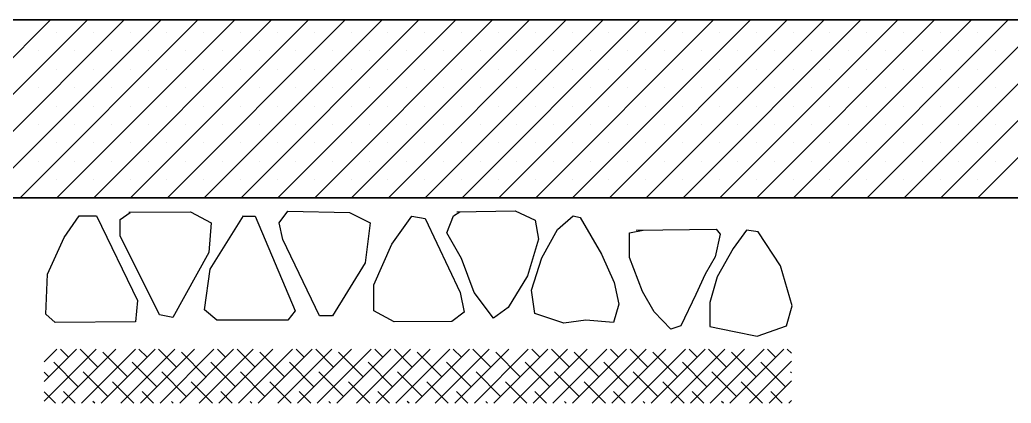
# Model space of a CAD drawing. Header units: inches. Extents: x -7543 to -822, y 102837 to 190349.
# Drawn here: x -828.19865 to -828.16296, y 102836.6941 to 102836.70788 of the extents above; entities that cross this region are included whole.
import ezdxf

# ---------------------------------------------------------------- set-up
doc = ezdxf.new("R2010")
doc.units = ezdxf.units.IN
doc.header["$MEASUREMENT"] = 0
doc.layers.add('DUVAR', color=7, linetype='Continuous', lineweight=35, true_color=0xfc4642)
doc.layers.add('TARAMA', color=8, linetype='Continuous', lineweight=25)

msp = doc.modelspace()

# ---------------------------------------------------------------- linework, layer by layer
at = {"layer": 'DUVAR'}
for p, q in [((-828.129018, 102836.707885), (-828.305018, 102836.707885)), ((-828.134518, 102836.701485), (-828.245018, 102836.701485))]:
    msp.add_line(p, q, dxfattribs=at)
at = {"layer": 'TARAMA'}
for p, q in [((-828.203941, 102836.701485), (-828.197541, 102836.707885)), ((-828.202615, 102836.701485), (-828.196215, 102836.707885)), ((-828.201289, 102836.701485), (-828.194889, 102836.707885)), ((-828.199964, 102836.701485), (-828.193564, 102836.707885)), ((-828.198638, 102836.701485), (-828.192238, 102836.707885)), ((-828.197312, 102836.701485), (-828.190912, 102836.707885)), ((-828.195986, 102836.701485), (-828.189586, 102836.707885)), ((-828.19466, 102836.701485), (-828.18826, 102836.707885)), ((-828.193335, 102836.701485), (-828.186935, 102836.707885)), ((-828.192009, 102836.701485), (-828.185609, 102836.707885)), ((-828.190683, 102836.701485), (-828.184283, 102836.707885)), ((-828.189357, 102836.701485), (-828.182957, 102836.707885)), ((-828.188031, 102836.701485), (-828.181631, 102836.707885)), ((-828.186705, 102836.701485), (-828.180305, 102836.707885)), ((-828.18538, 102836.701485), (-828.17898, 102836.707885)), ((-828.184054, 102836.701485), (-828.177654, 102836.707885)), ((-828.182728, 102836.701485), (-828.176328, 102836.707885)), ((-828.181402, 102836.701485), (-828.175002, 102836.707885)), ((-828.180076, 102836.701485), (-828.173676, 102836.707885)), ((-828.17875, 102836.701485), (-828.17235, 102836.707885)), ((-828.177425, 102836.701485), (-828.171025, 102836.707885)), ((-828.176099, 102836.701485), (-828.169699, 102836.707885)), ((-828.174773, 102836.701485), (-828.168373, 102836.707885)), ((-828.173447, 102836.701485), (-828.167047, 102836.707885)), ((-828.172121, 102836.701485), (-828.165721, 102836.707885)), ((-828.170795, 102836.701485), (-828.164395, 102836.707885)), ((-828.16947, 102836.701485), (-828.16307, 102836.707885)), ((-828.168144, 102836.701485), (-828.161744, 102836.707885)), ((-828.166818, 102836.701485), (-828.160418, 102836.707885)), ((-828.165492, 102836.701485), (-828.159092, 102836.707885)), ((-828.164166, 102836.701485), (-828.157766, 102836.707885)), ((-828.197328, 102836.707435), (-828.197328, 102836.707435)), ((-828.196003, 102836.707435), (-828.196003, 102836.707435)), ((-828.194677, 102836.707435), (-828.194677, 102836.707435)), ((-828.193351, 102836.707435), (-828.193351, 102836.707435)), ((-828.192025, 102836.707435), (-828.192025, 102836.707435)), ((-828.190699, 102836.707435), (-828.190699, 102836.707435)), ((-828.189373, 102836.707435), (-828.189373, 102836.707435)), ((-828.188048, 102836.707435), (-828.188048, 102836.707435)), ((-828.186722, 102836.707435), (-828.186722, 102836.707435)), ((-828.185396, 102836.707435), (-828.185396, 102836.707435)), ((-828.18407, 102836.707435), (-828.18407, 102836.707435)), ((-828.182744, 102836.707435), (-828.182744, 102836.707435)), ((-828.181418, 102836.707435), (-828.181418, 102836.707435)), ((-828.180093, 102836.707435), (-828.180093, 102836.707435)), ((-828.178767, 102836.707435), (-828.178767, 102836.707435)), ((-828.177441, 102836.707435), (-828.177441, 102836.707435)), ((-828.176115, 102836.707435), (-828.176115, 102836.707435)), ((-828.174789, 102836.707435), (-828.174789, 102836.707435)), ((-828.173463, 102836.707435), (-828.173463, 102836.707435)), ((-828.172138, 102836.707435), (-828.172138, 102836.707435)), ((-828.170812, 102836.707435), (-828.170812, 102836.707435)), ((-828.169486, 102836.707435), (-828.169486, 102836.707435)), ((-828.16816, 102836.707435), (-828.16816, 102836.707435)), ((-828.166834, 102836.707435), (-828.166834, 102836.707435)), ((-828.165509, 102836.707435), (-828.165509, 102836.707435)), ((-828.164183, 102836.707435), (-828.164183, 102836.707435)), ((-828.197991, 102836.706772), (-828.197991, 102836.706772)), ((-828.196665, 102836.706772), (-828.196665, 102836.706772)), ((-828.19534, 102836.706772), (-828.19534, 102836.706772)), ((-828.194014, 102836.706772), (-828.194014, 102836.706772)), ((-828.192688, 102836.706772), (-828.192688, 102836.706772)), ((-828.191362, 102836.706772), (-828.191362, 102836.706772)), ((-828.190036, 102836.706772), (-828.190036, 102836.706772)), ((-828.18871, 102836.706772), (-828.18871, 102836.706772)), ((-828.187385, 102836.706772), (-828.187385, 102836.706772)), ((-828.186059, 102836.706772), (-828.186059, 102836.706772)), ((-828.184733, 102836.706772), (-828.184733, 102836.706772)), ((-828.183407, 102836.706772), (-828.183407, 102836.706772)), ((-828.182081, 102836.706772), (-828.182081, 102836.706772)), ((-828.180756, 102836.706772), (-828.180756, 102836.706772)), ((-828.17943, 102836.706772), (-828.17943, 102836.706772)), ((-828.178104, 102836.706772), (-828.178104, 102836.706772)), ((-828.176778, 102836.706772), (-828.176778, 102836.706772)), ((-828.175452, 102836.706772), (-828.175452, 102836.706772)), ((-828.174126, 102836.706772), (-828.174126, 102836.706772)), ((-828.172801, 102836.706772), (-828.172801, 102836.706772)), ((-828.171475, 102836.706772), (-828.171475, 102836.706772)), ((-828.170149, 102836.706772), (-828.170149, 102836.706772)), ((-828.168823, 102836.706772), (-828.168823, 102836.706772)), ((-828.167497, 102836.706772), (-828.167497, 102836.706772)), ((-828.166171, 102836.706772), (-828.166171, 102836.706772)), ((-828.164846, 102836.706772), (-828.164846, 102836.706772)), ((-828.16352, 102836.706772), (-828.16352, 102836.706772)), ((-828.197328, 102836.706109), (-828.197328, 102836.706109)), ((-828.196003, 102836.706109), (-828.196003, 102836.706109)), ((-828.194677, 102836.706109), (-828.194677, 102836.706109)), ((-828.193351, 102836.706109), (-828.193351, 102836.706109)), ((-828.192025, 102836.706109), (-828.192025, 102836.706109)), ((-828.190699, 102836.706109), (-828.190699, 102836.706109)), ((-828.189373, 102836.706109), (-828.189373, 102836.706109)), ((-828.188048, 102836.706109), (-828.188048, 102836.706109)), ((-828.186722, 102836.706109), (-828.186722, 102836.706109)), ((-828.185396, 102836.706109), (-828.185396, 102836.706109)), ((-828.18407, 102836.706109), (-828.18407, 102836.706109)), ((-828.182744, 102836.706109), (-828.182744, 102836.706109)), ((-828.181418, 102836.706109), (-828.181418, 102836.706109)), ((-828.180093, 102836.706109), (-828.180093, 102836.706109)), ((-828.178767, 102836.706109), (-828.178767, 102836.706109)), ((-828.177441, 102836.706109), (-828.177441, 102836.706109)), ((-828.176115, 102836.706109), (-828.176115, 102836.706109)), ((-828.174789, 102836.706109), (-828.174789, 102836.706109)), ((-828.173463, 102836.706109), (-828.173463, 102836.706109)), ((-828.172138, 102836.706109), (-828.172138, 102836.706109)), ((-828.170812, 102836.706109), (-828.170812, 102836.706109)), ((-828.169486, 102836.706109), (-828.169486, 102836.706109)), ((-828.16816, 102836.706109), (-828.16816, 102836.706109)), ((-828.166834, 102836.706109), (-828.166834, 102836.706109)), ((-828.165509, 102836.706109), (-828.165509, 102836.706109)), ((-828.164183, 102836.706109), (-828.164183, 102836.706109)), ((-828.197991, 102836.705446), (-828.197991, 102836.705446)), ((-828.196665, 102836.705446), (-828.196665, 102836.705446)), ((-828.19534, 102836.705446), (-828.19534, 102836.705446)), ((-828.194014, 102836.705446), (-828.194014, 102836.705446)), ((-828.192688, 102836.705446), (-828.192688, 102836.705446)), ((-828.191362, 102836.705446), (-828.191362, 102836.705446)), ((-828.190036, 102836.705446), (-828.190036, 102836.705446)), ((-828.18871, 102836.705446), (-828.18871, 102836.705446)), ((-828.187385, 102836.705446), (-828.187385, 102836.705446)), ((-828.186059, 102836.705446), (-828.186059, 102836.705446)), ((-828.184733, 102836.705446), (-828.184733, 102836.705446)), ((-828.183407, 102836.705446), (-828.183407, 102836.705446)), ((-828.182081, 102836.705446), (-828.182081, 102836.705446)), ((-828.180756, 102836.705446), (-828.180756, 102836.705446)), ((-828.17943, 102836.705446), (-828.17943, 102836.705446)), ((-828.178104, 102836.705446), (-828.178104, 102836.705446)), ((-828.176778, 102836.705446), (-828.176778, 102836.705446)), ((-828.175452, 102836.705446), (-828.175452, 102836.705446)), ((-828.174126, 102836.705446), (-828.174126, 102836.705446)), ((-828.172801, 102836.705446), (-828.172801, 102836.705446)), ((-828.171475, 102836.705446), (-828.171475, 102836.705446)), ((-828.170149, 102836.705446), (-828.170149, 102836.705446)), ((-828.168823, 102836.705446), (-828.168823, 102836.705446)), ((-828.167497, 102836.705446), (-828.167497, 102836.705446)), ((-828.166171, 102836.705446), (-828.166171, 102836.705446)), ((-828.164846, 102836.705446), (-828.164846, 102836.705446)), ((-828.16352, 102836.705446), (-828.16352, 102836.705446)), ((-828.197328, 102836.704783), (-828.197328, 102836.704783)), ((-828.196003, 102836.704783), (-828.196003, 102836.704783)), ((-828.194677, 102836.704783), (-828.194677, 102836.704783)), ((-828.193351, 102836.704783), (-828.193351, 102836.704783)), ((-828.192025, 102836.704783), (-828.192025, 102836.704783)), ((-828.190699, 102836.704783), (-828.190699, 102836.704783)), ((-828.189373, 102836.704783), (-828.189373, 102836.704783)), ((-828.188048, 102836.704783), (-828.188048, 102836.704783)), ((-828.186722, 102836.704783), (-828.186722, 102836.704783)), ((-828.185396, 102836.704783), (-828.185396, 102836.704783)), ((-828.18407, 102836.704783), (-828.18407, 102836.704783)), ((-828.182744, 102836.704783), (-828.182744, 102836.704783)), ((-828.181418, 102836.704783), (-828.181418, 102836.704783)), ((-828.180093, 102836.704783), (-828.180093, 102836.704783)), ((-828.178767, 102836.704783), (-828.178767, 102836.704783)), ((-828.177441, 102836.704783), (-828.177441, 102836.704783)), ((-828.176115, 102836.704783), (-828.176115, 102836.704783)), ((-828.174789, 102836.704783), (-828.174789, 102836.704783)), ((-828.173463, 102836.704783), (-828.173463, 102836.704783)), ((-828.172138, 102836.704783), (-828.172138, 102836.704783)), ((-828.170812, 102836.704783), (-828.170812, 102836.704783)), ((-828.169486, 102836.704783), (-828.169486, 102836.704783)), ((-828.16816, 102836.704783), (-828.16816, 102836.704783)), ((-828.166834, 102836.704783), (-828.166834, 102836.704783)), ((-828.165509, 102836.704783), (-828.165509, 102836.704783)), ((-828.164183, 102836.704783), (-828.164183, 102836.704783)), ((-828.197991, 102836.70412), (-828.197991, 102836.70412)), ((-828.196665, 102836.70412), (-828.196665, 102836.70412)), ((-828.19534, 102836.70412), (-828.19534, 102836.70412)), ((-828.194014, 102836.70412), (-828.194014, 102836.70412)), ((-828.192688, 102836.70412), (-828.192688, 102836.70412)), ((-828.191362, 102836.70412), (-828.191362, 102836.70412)), ((-828.190036, 102836.70412), (-828.190036, 102836.70412)), ((-828.18871, 102836.70412), (-828.18871, 102836.70412)), ((-828.187385, 102836.70412), (-828.187385, 102836.70412)), ((-828.186059, 102836.70412), (-828.186059, 102836.70412)), ((-828.184733, 102836.70412), (-828.184733, 102836.70412)), ((-828.183407, 102836.70412), (-828.183407, 102836.70412)), ((-828.182081, 102836.70412), (-828.182081, 102836.70412)), ((-828.180756, 102836.70412), (-828.180756, 102836.70412)), ((-828.17943, 102836.70412), (-828.17943, 102836.70412)), ((-828.178104, 102836.70412), (-828.178104, 102836.70412)), ((-828.176778, 102836.70412), (-828.176778, 102836.70412)), ((-828.175452, 102836.70412), (-828.175452, 102836.70412)), ((-828.174126, 102836.70412), (-828.174126, 102836.70412)), ((-828.172801, 102836.70412), (-828.172801, 102836.70412)), ((-828.171475, 102836.70412), (-828.171475, 102836.70412)), ((-828.170149, 102836.70412), (-828.170149, 102836.70412)), ((-828.168823, 102836.70412), (-828.168823, 102836.70412)), ((-828.167497, 102836.70412), (-828.167497, 102836.70412)), ((-828.166171, 102836.70412), (-828.166171, 102836.70412)), ((-828.164846, 102836.70412), (-828.164846, 102836.70412)), ((-828.16352, 102836.70412), (-828.16352, 102836.70412)), ((-828.197328, 102836.703457), (-828.197328, 102836.703457)), ((-828.196003, 102836.703457), (-828.196003, 102836.703457)), ((-828.194677, 102836.703457), (-828.194677, 102836.703457)), ((-828.193351, 102836.703457), (-828.193351, 102836.703457)), ((-828.192025, 102836.703457), (-828.192025, 102836.703457)), ((-828.190699, 102836.703457), (-828.190699, 102836.703457)), ((-828.189373, 102836.703457), (-828.189373, 102836.703457)), ((-828.188048, 102836.703457), (-828.188048, 102836.703457)), ((-828.186722, 102836.703457), (-828.186722, 102836.703457)), ((-828.185396, 102836.703457), (-828.185396, 102836.703457)), ((-828.18407, 102836.703457), (-828.18407, 102836.703457)), ((-828.182744, 102836.703457), (-828.182744, 102836.703457)), ((-828.181418, 102836.703457), (-828.181418, 102836.703457)), ((-828.180093, 102836.703457), (-828.180093, 102836.703457)), ((-828.178767, 102836.703457), (-828.178767, 102836.703457)), ((-828.177441, 102836.703457), (-828.177441, 102836.703457)), ((-828.176115, 102836.703457), (-828.176115, 102836.703457)), ((-828.174789, 102836.703457), (-828.174789, 102836.703457)), ((-828.173463, 102836.703457), (-828.173463, 102836.703457)), ((-828.172138, 102836.703457), (-828.172138, 102836.703457)), ((-828.170812, 102836.703457), (-828.170812, 102836.703457)), ((-828.169486, 102836.703457), (-828.169486, 102836.703457)), ((-828.16816, 102836.703457), (-828.16816, 102836.703457)), ((-828.166834, 102836.703457), (-828.166834, 102836.703457)), ((-828.165509, 102836.703457), (-828.165509, 102836.703457)), ((-828.164183, 102836.703457), (-828.164183, 102836.703457)), ((-828.197991, 102836.702794), (-828.197991, 102836.702794)), ((-828.196665, 102836.702794), (-828.196665, 102836.702794)), ((-828.19534, 102836.702794), (-828.19534, 102836.702794)), ((-828.194014, 102836.702794), (-828.194014, 102836.702794)), ((-828.192688, 102836.702794), (-828.192688, 102836.702794)), ((-828.191362, 102836.702794), (-828.191362, 102836.702794)), ((-828.190036, 102836.702794), (-828.190036, 102836.702794)), ((-828.18871, 102836.702794), (-828.18871, 102836.702794)), ((-828.187385, 102836.702794), (-828.187385, 102836.702794)), ((-828.186059, 102836.702794), (-828.186059, 102836.702794)), ((-828.184733, 102836.702794), (-828.184733, 102836.702794)), ((-828.183407, 102836.702794), (-828.183407, 102836.702794)), ((-828.182081, 102836.702794), (-828.182081, 102836.702794)), ((-828.180756, 102836.702794), (-828.180756, 102836.702794)), ((-828.17943, 102836.702794), (-828.17943, 102836.702794)), ((-828.178104, 102836.702794), (-828.178104, 102836.702794)), ((-828.176778, 102836.702794), (-828.176778, 102836.702794)), ((-828.175452, 102836.702794), (-828.175452, 102836.702794)), ((-828.174126, 102836.702794), (-828.174126, 102836.702794)), ((-828.172801, 102836.702794), (-828.172801, 102836.702794)), ((-828.171475, 102836.702794), (-828.171475, 102836.702794)), ((-828.170149, 102836.702794), (-828.170149, 102836.702794)), ((-828.168823, 102836.702794), (-828.168823, 102836.702794)), ((-828.167497, 102836.702794), (-828.167497, 102836.702794)), ((-828.166171, 102836.702794), (-828.166171, 102836.702794)), ((-828.164846, 102836.702794), (-828.164846, 102836.702794)), ((-828.16352, 102836.702794), (-828.16352, 102836.702794)), ((-828.197328, 102836.702131), (-828.197328, 102836.702131)), ((-828.196003, 102836.702131), (-828.196003, 102836.702131)), ((-828.194677, 102836.702131), (-828.194677, 102836.702131)), ((-828.193351, 102836.702131), (-828.193351, 102836.702131)), ((-828.192025, 102836.702131), (-828.192025, 102836.702131)), ((-828.190699, 102836.702131), (-828.190699, 102836.702131)), ((-828.189373, 102836.702131), (-828.189373, 102836.702131)), ((-828.188048, 102836.702131), (-828.188048, 102836.702131)), ((-828.186722, 102836.702131), (-828.186722, 102836.702131)), ((-828.185396, 102836.702131), (-828.185396, 102836.702131)), ((-828.18407, 102836.702131), (-828.18407, 102836.702131)), ((-828.182744, 102836.702131), (-828.182744, 102836.702131)), ((-828.181418, 102836.702131), (-828.181418, 102836.702131)), ((-828.180093, 102836.702131), (-828.180093, 102836.702131)), ((-828.178767, 102836.702131), (-828.178767, 102836.702131)), ((-828.177441, 102836.702131), (-828.177441, 102836.702131)), ((-828.176115, 102836.702131), (-828.176115, 102836.702131)), ((-828.174789, 102836.702131), (-828.174789, 102836.702131)), ((-828.173463, 102836.702131), (-828.173463, 102836.702131)), ((-828.172138, 102836.702131), (-828.172138, 102836.702131)), ((-828.170812, 102836.702131), (-828.170812, 102836.702131)), ((-828.169486, 102836.702131), (-828.169486, 102836.702131)), ((-828.16816, 102836.702131), (-828.16816, 102836.702131)), ((-828.166834, 102836.702131), (-828.166834, 102836.702131)), ((-828.165509, 102836.702131), (-828.165509, 102836.702131)), ((-828.164183, 102836.702131), (-828.164183, 102836.702131)), ((-828.195039, 102836.700699), (-828.194678, 102836.700959)), ((-828.194718, 102836.700969), (-828.192498, 102836.700979)), ((-828.192498, 102836.700979), (-828.191757, 102836.700579)), ((-828.189316, 102836.700579), (-828.188996, 102836.700999)), ((-828.188996, 102836.700999), (-828.186775, 102836.700959)), ((-828.186775, 102836.700959), (-828.186035, 102836.700579)), ((-828.183034, 102836.700839), (-828.182814, 102836.70098)), ((-828.182914, 102836.700979), (-828.180813, 102836.701009)), ((-828.180813, 102836.701009), (-828.180093, 102836.700679)), ((-828.197053, 102836.700053), (-828.196516, 102836.700837)), ((-828.196516, 102836.700837), (-828.195882, 102836.700837)), ((-828.195882, 102836.700837), (-828.194408, 102836.697794)), ((-828.195039, 102836.700119), (-828.195039, 102836.700699)), ((-828.191757, 102836.700579), (-828.191837, 102836.699519)), ((-828.191797, 102836.698919), (-828.190597, 102836.700839)), ((-828.190597, 102836.700819), (-828.190177, 102836.700819)), ((-828.190177, 102836.700819), (-828.188736, 102836.697419)), ((-828.189176, 102836.699979), (-828.189316, 102836.700579)), ((-828.186035, 102836.700579), (-828.186215, 102836.699139)), ((-828.185255, 102836.699819), (-828.184534, 102836.700819)), ((-828.184534, 102836.700819), (-828.184054, 102836.700739)), ((-828.184054, 102836.700739), (-828.182794, 102836.698079)), ((-828.183274, 102836.70022), (-828.183034, 102836.700839)), ((-828.180093, 102836.700679), (-828.179973, 102836.699999)), ((-828.179292, 102836.700339), (-828.178732, 102836.700839)), ((-828.178732, 102836.700839), (-828.178472, 102836.700779)), ((-828.178472, 102836.700779), (-828.177712, 102836.699459)), ((-828.182754, 102836.699299), (-828.183274, 102836.70022)), ((-828.179853, 102836.699319), (-828.179292, 102836.700339)), ((-828.176698, 102836.700219), (-828.176214, 102836.700322)), ((-828.176698, 102836.699339), (-828.176698, 102836.700219)), ((-828.176458, 102836.700319), (-828.173577, 102836.700359)), ((-828.173437, 102836.700179), (-828.173617, 102836.699359)), ((-828.173577, 102836.700359), (-828.173437, 102836.700179)), ((-828.172491, 102836.700315), (-828.172966, 102836.699659)), ((-828.172065, 102836.700259), (-828.172491, 102836.700315)), ((-828.171265, 102836.699039), (-828.172065, 102836.700259)), ((-828.197645, 102836.698731), (-828.197053, 102836.700053)), ((-828.193618, 102836.697279), (-828.195039, 102836.700119)), ((-828.187856, 102836.697239), (-828.189176, 102836.699979)), ((-828.185905, 102836.698359), (-828.185255, 102836.699819)), ((-828.179973, 102836.699999), (-828.180373, 102836.698679)), ((-828.191837, 102836.699519), (-828.193138, 102836.697179)), ((-828.177712, 102836.699459), (-828.177252, 102836.698439)), ((-828.172966, 102836.699659), (-828.173546, 102836.698639)), ((-828.186215, 102836.699139), (-828.187396, 102836.697239)), ((-828.182294, 102836.698079), (-828.182754, 102836.699299)), ((-828.180223, 102836.698159), (-828.179853, 102836.699319)), ((-828.176238, 102836.698119), (-828.176698, 102836.699339)), ((-828.173617, 102836.699359), (-828.173977, 102836.698739)), ((-828.191997, 102836.697459), (-828.191797, 102836.698919)), ((-828.173977, 102836.698739), (-828.174317, 102836.698009)), ((-828.170845, 102836.697599), (-828.171265, 102836.699039)), ((-828.197714, 102836.697299), (-828.197645, 102836.698731)), ((-828.180373, 102836.698679), (-828.181073, 102836.697539)), ((-828.177252, 102836.698439), (-828.177091, 102836.697659)), ((-828.173546, 102836.698639), (-828.173806, 102836.69772)), ((-828.185905, 102836.697419), (-828.185905, 102836.698359)), ((-828.182794, 102836.698079), (-828.182654, 102836.697369)), ((-828.181593, 102836.697159), (-828.182294, 102836.698079)), ((-828.180103, 102836.697319), (-828.180223, 102836.698159)), ((-828.175818, 102836.697379), (-828.176238, 102836.698119)), ((-828.194408, 102836.697794), (-828.194477, 102836.697023)), ((-828.174317, 102836.698009), (-828.174857, 102836.696879)), ((-828.173806, 102836.69772), (-828.173806, 102836.696853)), ((-828.191557, 102836.697079), (-828.191997, 102836.697459)), ((-828.188736, 102836.697419), (-828.188996, 102836.697079)), ((-828.185175, 102836.697019), (-828.185905, 102836.697419)), ((-828.182654, 102836.697369), (-828.183094, 102836.697039)), ((-828.181073, 102836.697539), (-828.181593, 102836.697159)), ((-828.179059, 102836.696979), (-828.180103, 102836.697319)), ((-828.177091, 102836.697659), (-828.177272, 102836.696999)), ((-828.175217, 102836.696759), (-828.175818, 102836.697379)), ((-828.171045, 102836.696879), (-828.170845, 102836.697599)), ((-828.19737, 102836.696996), (-828.197714, 102836.697299)), ((-828.194477, 102836.697023), (-828.19737, 102836.696996)), ((-828.193138, 102836.697179), (-828.193618, 102836.697279)), ((-828.188996, 102836.697079), (-828.191557, 102836.697079)), ((-828.187396, 102836.697239), (-828.187856, 102836.697239)), ((-828.183094, 102836.697039), (-828.185175, 102836.697019)), ((-828.178272, 102836.697079), (-828.179059, 102836.696979)), ((-828.177272, 102836.696999), (-828.178272, 102836.697079)), ((-828.174857, 102836.696879), (-828.175217, 102836.696759)), ((-828.173806, 102836.696853), (-828.172938, 102836.696679)), ((-828.172938, 102836.696679), (-828.172105, 102836.696512)), ((-828.172105, 102836.696512), (-828.171045, 102836.696879)), ((-828.197772, 102836.695581), (-828.197314, 102836.696039)), ((-828.197772, 102836.694874), (-828.196607, 102836.696039)), ((-828.197772, 102836.694167), (-828.1959, 102836.696039)), ((-828.196896, 102836.69575), (-828.197186, 102836.696039)), ((-828.197135, 102836.694097), (-828.195192, 102836.696039)), ((-828.195836, 102836.695396), (-828.196479, 102836.696039)), ((-828.196428, 102836.694097), (-828.194485, 102836.696039)), ((-828.195721, 102836.694097), (-828.193778, 102836.696039)), ((-828.194775, 102836.695043), (-828.195659, 102836.695926)), ((-828.195014, 102836.694097), (-828.193071, 102836.696039)), ((-828.194068, 102836.69575), (-828.194358, 102836.696039)), ((-828.194307, 102836.694097), (-828.192364, 102836.696039)), ((-828.193007, 102836.695396), (-828.193651, 102836.696039)), ((-828.193599, 102836.694097), (-828.191657, 102836.696039)), ((-828.192892, 102836.694097), (-828.19095, 102836.696039)), ((-828.191947, 102836.695043), (-828.192831, 102836.695926)), ((-828.192185, 102836.694097), (-828.190243, 102836.696039)), ((-828.19124, 102836.69575), (-828.191529, 102836.696039)), ((-828.191478, 102836.694097), (-828.189536, 102836.696039)), ((-828.190179, 102836.695396), (-828.190822, 102836.696039)), ((-828.190771, 102836.694097), (-828.188829, 102836.696039)), ((-828.190064, 102836.694097), (-828.188121, 102836.696039)), ((-828.189118, 102836.695043), (-828.190002, 102836.695926)), ((-828.189357, 102836.694097), (-828.187414, 102836.696039)), ((-828.188411, 102836.69575), (-828.188701, 102836.696039)), ((-828.18865, 102836.694097), (-828.186707, 102836.696039)), ((-828.187351, 102836.695396), (-828.187994, 102836.696039)), ((-828.187943, 102836.694097), (-828.186, 102836.696039)), ((-828.187235, 102836.694097), (-828.185293, 102836.696039)), ((-828.18629, 102836.695043), (-828.187174, 102836.695926)), ((-828.186528, 102836.694097), (-828.184586, 102836.696039)), ((-828.185583, 102836.69575), (-828.185873, 102836.696039)), ((-828.185821, 102836.694097), (-828.183879, 102836.696039)), ((-828.184522, 102836.695396), (-828.185165, 102836.696039)), ((-828.185114, 102836.694097), (-828.183172, 102836.696039)), ((-828.184407, 102836.694097), (-828.182465, 102836.696039)), ((-828.183461, 102836.695043), (-828.184345, 102836.695926)), ((-828.1837, 102836.694097), (-828.181757, 102836.696039)), ((-828.182754, 102836.69575), (-828.183044, 102836.696039)), ((-828.182993, 102836.694097), (-828.18105, 102836.696039)), ((-828.181694, 102836.695396), (-828.182337, 102836.696039)), ((-828.182286, 102836.694097), (-828.180343, 102836.696039)), ((-828.181579, 102836.694097), (-828.179636, 102836.696039)), ((-828.180633, 102836.695043), (-828.181517, 102836.695926)), ((-828.180872, 102836.694097), (-828.178929, 102836.696039)), ((-828.179926, 102836.69575), (-828.180216, 102836.696039)), ((-828.180164, 102836.694097), (-828.178222, 102836.696039)), ((-828.178865, 102836.695396), (-828.179509, 102836.696039)), ((-828.179457, 102836.694097), (-828.177515, 102836.696039)), ((-828.17875, 102836.694097), (-828.176808, 102836.696039)), ((-828.177805, 102836.695043), (-828.178688, 102836.695926)), ((-828.178043, 102836.694097), (-828.176101, 102836.696039)), ((-828.177098, 102836.69575), (-828.177387, 102836.696039)), ((-828.177336, 102836.694097), (-828.175393, 102836.696039)), ((-828.176037, 102836.695396), (-828.17668, 102836.696039)), ((-828.176629, 102836.694097), (-828.174686, 102836.696039)), ((-828.175922, 102836.694097), (-828.173979, 102836.696039)), ((-828.174976, 102836.695043), (-828.17586, 102836.695926)), ((-828.175215, 102836.694097), (-828.173272, 102836.696039)), ((-828.174269, 102836.69575), (-828.174559, 102836.696039)), ((-828.174508, 102836.694097), (-828.172565, 102836.696039)), ((-828.173208, 102836.695396), (-828.173852, 102836.696039)), ((-828.1738, 102836.694097), (-828.171858, 102836.696039)), ((-828.173093, 102836.694097), (-828.171151, 102836.696039)), ((-828.172148, 102836.695043), (-828.173032, 102836.695926)), ((-828.171441, 102836.69575), (-828.17173, 102836.696039)), ((-828.170876, 102836.695892), (-828.171023, 102836.696039)), ((-828.196543, 102836.694689), (-828.197427, 102836.695573)), ((-828.193715, 102836.694689), (-828.194598, 102836.695573)), ((-828.190886, 102836.694689), (-828.19177, 102836.695573)), ((-828.188058, 102836.694689), (-828.188942, 102836.695573)), ((-828.185229, 102836.694689), (-828.186113, 102836.695573)), ((-828.182401, 102836.694689), (-828.183285, 102836.695573)), ((-828.179572, 102836.694689), (-828.180456, 102836.695573)), ((-828.176744, 102836.694689), (-828.177628, 102836.695573)), ((-828.173916, 102836.694689), (-828.174799, 102836.695573)), ((-828.172386, 102836.694097), (-828.170876, 102836.695608)), ((-828.171087, 102836.694689), (-828.171971, 102836.695573)), ((-828.197604, 102836.695043), (-828.197772, 102836.695211)), ((-828.195482, 102836.694335), (-828.196366, 102836.695219)), ((-828.192654, 102836.694335), (-828.193538, 102836.695219)), ((-828.189825, 102836.694335), (-828.190709, 102836.695219)), ((-828.186997, 102836.694335), (-828.187881, 102836.695219)), ((-828.184169, 102836.694335), (-828.185052, 102836.695219)), ((-828.18134, 102836.694335), (-828.182224, 102836.695219)), ((-828.178512, 102836.694335), (-828.179396, 102836.695219)), ((-828.175683, 102836.694335), (-828.176567, 102836.695219)), ((-828.172855, 102836.694335), (-828.173739, 102836.695219)), ((-828.170876, 102836.695185), (-828.17091, 102836.695219)), ((-828.194537, 102836.694097), (-828.195306, 102836.694866)), ((-828.191708, 102836.694097), (-828.192477, 102836.694866)), ((-828.18888, 102836.694097), (-828.189649, 102836.694866)), ((-828.186051, 102836.694097), (-828.18682, 102836.694866)), ((-828.183223, 102836.694097), (-828.183992, 102836.694866)), ((-828.180395, 102836.694097), (-828.181163, 102836.694866)), ((-828.177566, 102836.694097), (-828.178335, 102836.694866)), ((-828.174738, 102836.694097), (-828.175507, 102836.694866)), ((-828.171909, 102836.694097), (-828.172678, 102836.694866)), ((-828.171679, 102836.694097), (-828.170876, 102836.6949)), ((-828.197365, 102836.694097), (-828.197772, 102836.694504)), ((-828.196658, 102836.694097), (-828.197073, 102836.694512)), ((-828.19383, 102836.694097), (-828.194245, 102836.694512)), ((-828.191001, 102836.694097), (-828.191416, 102836.694512)), ((-828.188173, 102836.694097), (-828.188588, 102836.694512)), ((-828.185344, 102836.694097), (-828.18576, 102836.694512)), ((-828.182516, 102836.694097), (-828.182931, 102836.694512)), ((-828.179687, 102836.694097), (-828.180103, 102836.694512)), ((-828.176859, 102836.694097), (-828.177274, 102836.694512)), ((-828.174031, 102836.694097), (-828.174446, 102836.694512)), ((-828.171202, 102836.694097), (-828.171617, 102836.694512)), ((-828.195951, 102836.694097), (-828.196013, 102836.694159)), ((-828.193122, 102836.694097), (-828.193184, 102836.694159)), ((-828.190294, 102836.694097), (-828.190356, 102836.694159)), ((-828.187466, 102836.694097), (-828.187527, 102836.694159)), ((-828.184637, 102836.694097), (-828.184699, 102836.694159)), ((-828.181809, 102836.694097), (-828.18187, 102836.694159)), ((-828.17898, 102836.694097), (-828.179042, 102836.694159)), ((-828.176152, 102836.694097), (-828.176214, 102836.694159)), ((-828.173323, 102836.694097), (-828.173385, 102836.694159)), ((-828.170972, 102836.694097), (-828.170876, 102836.694193))]:
    msp.add_line(p, q, dxfattribs=at)

doc.saveas('drawing.dxf')
